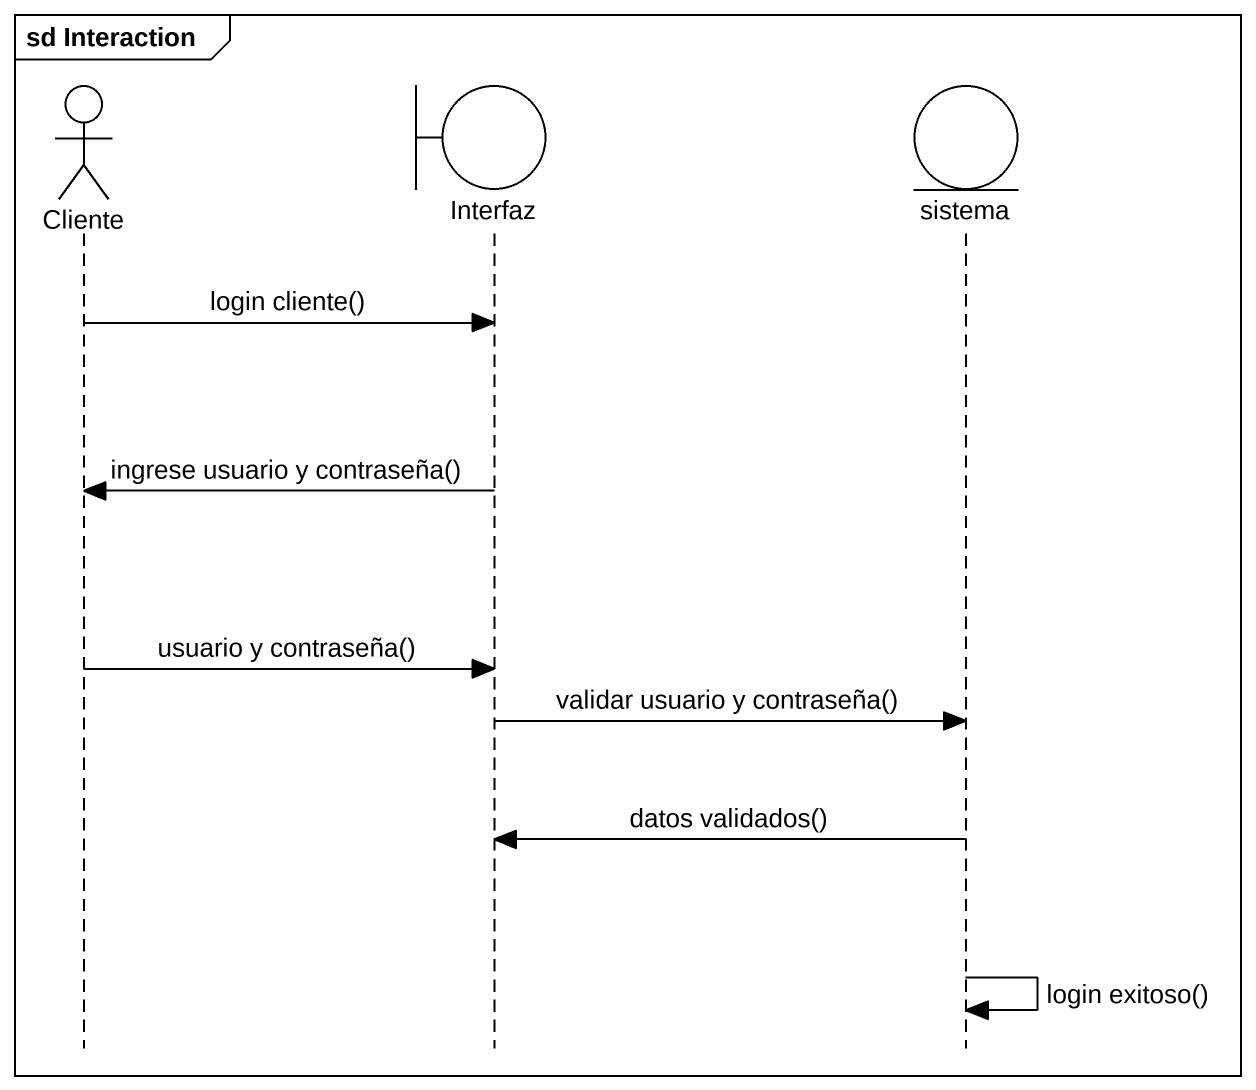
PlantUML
@startuml
mainframe sd Interaction
hide footbox
actor Cliente
boundary Interfaz
entity sistema

Cliente -> Interfaz : login cliente()
Interfaz -> Cliente : ingrese usuario y contraseña()
Cliente -> Interfaz : usuario y contraseña()
Interfaz -> sistema : validar usuario y contraseña()
sistema -> Interfaz : datos validados()
sistema -> sistema : login exitoso()
@enduml
